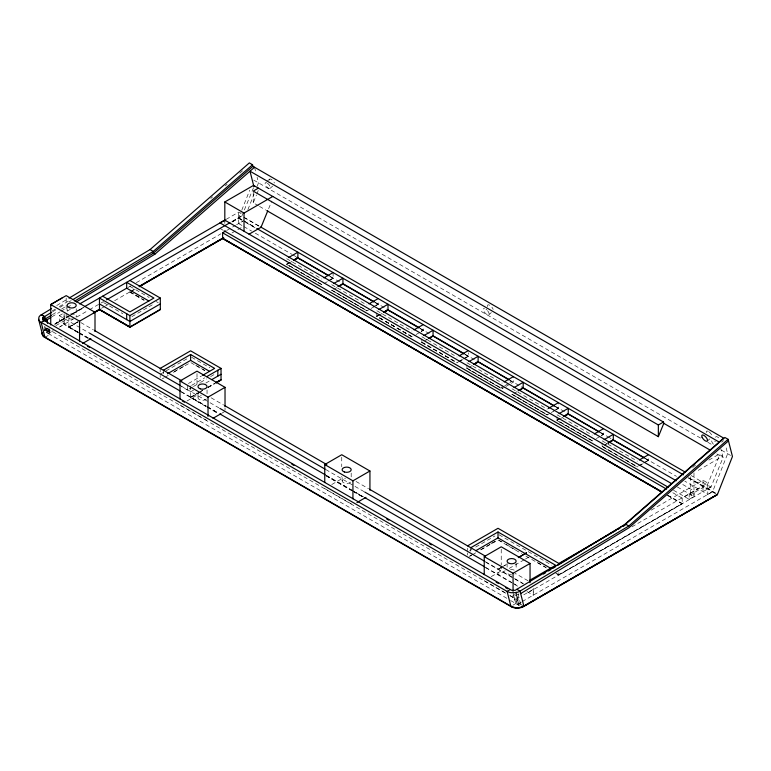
<?xml version="1.0" encoding="UTF-8"?>
<svg xmlns="http://www.w3.org/2000/svg" width="771" height="771" viewBox="0 0 771 771"><rect width="100%" height="100%" fill="white"/><g stroke="black" fill="none" stroke-linecap="round" stroke-linejoin="round"><path stroke-width="0.58" stroke-dasharray="3.85 2.89" d="M78.064 332.06L59.29 321.228L59.3 315.686L64.099 312.92L64.099 324.34L60.128 326.634M224.814 223.465L224.814 220.14M527.007 591.598L533.262 595.212L533.262 589.333L521.138 596.34M673.536 490.289L689.168 499.319L689.178 493.768M689.168 499.319L693.977 496.543L693.977 490.992L681.468 483.774M232.312 221.913L238.567 218.299L241.333 211.312M241.776 210.194L249.727 190.129M247.905 209.625L254.093 194.013M257.177 186.206L258.507 182.862L257.09 177.282M522.179 601.582L712.635 491.638L727.651 453.733L725.665 445.917M241.805 216.188L253.476 187.787M258.449 205.79L253.245 202.783L256.425 195.015M256.878 193.897L258.246 190.572M268.636 208.71L271.768 201.058M528.453 592.427L710.978 487.06L723.063 457.56L720.827 448.703M210.782 198.446L212.594 196.865M225.277 185.801L227.088 184.221M239.771 173.157L242.489 170.786M266.968 181.397L269.484 179.209M270.197 188.259L272.703 186.062M488.853 314.751L491.358 312.554M707.152 441.195L709.85 438.844M692.676 467.486L696.3 464.325M721.656 442.197L723.468 440.617M52.149 310.983L55.213 309.113M59.29 306.636L70.518 299.803M52.293 314.693L57.391 311.59M61.478 309.104L65.554 306.627M51.85 316.852L60.013 311.889M61.034 311.272L66.142 308.169M67.154 307.552L72.262 304.449M45.19 326.914L46.636 332.619L48.342 331.588L49.932 332.523L48.236 333.544L46.636 332.619L45.007 326.22M510.585 600.522L518.96 605.322L520.656 604.291L523.866 606.151M56.717 305.518L67.993 298.753M52.727 311.667L55.801 309.826M59.907 307.359L65.034 304.294M69.139 301.827L71.192 300.603M44.959 337.38L49.836 334.469L48.428 328.909M512.831 605.225L515.799 603.529L513.631 594.981M505.651 593.236L46.915 328.388L48.236 333.515L53.189 330.643M67.212 311.118L70.334 309.316M226.173 219.35L238.634 212.15L243.443 214.926M55.001 323.714L64.099 318.462L59.29 321.228M70.98 314.491L83.451 307.292M232.013 221.518L242.402 215.523M44.014 330.316A8.828 5.098 0 0 1 44.776 329.815L46.867 328.61M55.204 323.801L83.355 307.542M232.437 221.479L238.692 217.865L242.855 220.275M44.333 330.296A9.512 5.57 -1 0 1 45.132 329.747L47.224 328.552M54.5 324.35L68.031 316.534M69.072 315.937L83.644 307.523M231.811 221.961L241.863 216.121M44.014 330.682A8.828 5.098 0 0 1 44.776 330.181L47.908 328.379M55.194 324.167L83.326 307.928M55.878 325.613L66.181 319.666L66.181 312.448M44.265 326.326L45.142 329.757L49.942 332.532L53.064 330.73M59.309 327.126L88.443 310.299M89.484 309.701L103.574 301.538M127.986 287.467L130.588 285.945M136.313 282.658L220.978 233.767M226.78 230.404L235.521 225.363M236.562 224.766L243.434 220.785L238.644 223.561L238.634 212.15M78.073 321.69L68.898 326.981L78.237 332.368M68.898 327.106L78.257 321.709M101.493 308.294L104.538 306.54M105.55 305.952L108.383 304.314M114.619 300.719L130.203 291.717M131.234 291.12L134.356 289.318M231.984 232.948L242.402 226.944M68.898 316.833L68.898 327.357L78.073 322.056M130.935 291.544L135.098 289.135M131.889 316.63L147.907 307.378M148.909 306.81L153.911 303.919M289.742 262.342L286.687 264.106L321.912 284.807L286.687 264.472L286.667 260.906M289.723 262.477L286.667 264.241L321.892 284.576M288.72 263.296L292.787 260.945M160.185 374.263L188.587 357.869M328.012 280.914L333.101 277.984M331.067 279.285L333.101 278.109M323.945 283.632L328.012 281.29M329.034 280.702L333.101 278.35L333.101 272.558M174.381 371.612L185.541 365.175M162.218 378.889L164.242 377.713M165.254 377.125L168.3 375.371M173.369 372.441L190.61 362.495L204.807 370.687M333.766 289.327L336.821 287.564M188.413 383.524L201.52 375.959M191.622 385.375L204.729 377.809M192.451 387.071L187.411 389.981L187.411 385.288M193.454 386.493L199.506 382.994M200.518 382.416L206.561 378.918M210.599 376.595L214.627 374.263M193.656 390.078L190.61 391.832L181.484 386.56M205.828 383.052L209.876 380.71M199.737 391.986L190.61 397.248L206.233 406.269M200.749 391.398L202.783 390.222M207.852 387.302L213.933 383.785M190.61 397.373L199.737 392.111M200.749 391.523L202.783 390.348M207.852 387.428L214.955 383.322M190.61 385.963L190.61 397.624L200.749 391.764M207.852 387.668L214.955 383.572M187.006 400.978L197 395.195L197 392.796M373.068 306.945L378.166 303.996M376.132 305.297L378.166 304.121M366.957 310.838L331.732 290.127L366.957 310.838L370.013 309.075M371.034 308.487L375.111 306.135M376.123 305.547L378.166 304.372L378.166 300.796M379.852 314.385L376.797 316.149L412.022 336.86L415.077 335.096M379.852 314.51L376.797 316.274L412.022 336.609M378.831 315.339L382.908 312.987M222.029 413.111L225.026 411.377M421.188 331.193L423.221 330.017M421.197 331.318L423.231 330.142M416.099 334.508L420.166 332.156M421.188 331.569L423.221 330.393L423.231 326.817M424.917 340.406L426.951 339.23M421.862 338.961L421.862 342.536L424.917 340.772M425.929 340.184L427.963 339.009M459.121 361.329L462.176 359.565M463.198 358.978L468.286 356.038M460.142 360.867L457.087 362.63L421.862 342.295M466.253 357.339L468.296 356.154M459.121 361.695L463.198 359.344M464.209 358.756L468.286 356.404L468.296 352.829M468.961 367.381L473.028 365.03M331.752 484.545L341.746 478.772L341.746 476.372M509.862 382.397L511.905 381.221L509.862 382.763M466.927 364.982L466.927 368.557L500.707 388.054L503.762 386.29M504.774 385.702L508.85 383.351M466.927 368.307L502.152 388.651L505.207 386.878M506.229 386.29L510.306 383.939M511.318 383.351L513.361 382.175L513.361 376.634M514.026 393.393L517.071 391.629M553.318 411.01L558.406 408.081M556.383 409.372L558.426 408.196M547.217 414.914L511.983 394.203L547.217 414.914L550.272 413.15M551.284 412.562L555.351 410.211M556.373 409.623L558.406 408.447L558.426 402.645M560.103 418.46L557.048 420.214L592.282 440.925L595.328 439.162M560.112 418.576L557.048 420.34L592.282 440.684M557.048 417.015L557.048 420.59L560.103 418.826M561.124 418.239L563.158 417.063M601.447 435.384L603.471 434.092M596.349 438.574L600.416 436.232M601.438 435.644L603.471 434.468L603.491 430.883M605.168 444.472L607.201 443.296M604.146 445.436L607.201 443.672M469.616 550.571L471.65 549.405M475.707 547.063L494.972 535.932M490.915 543.7L494.972 541.358M469.616 556.122L473.673 553.78M480.776 549.675L491.927 543.237M492.948 542.649L494.972 541.483M469.616 556.363L471.65 555.187M472.662 554.609L475.707 552.846M480.776 549.925L497.006 540.558M638.359 465.983L642.426 463.641M643.448 463.053L648.536 460.114L644.46 462.831M646.512 461.405L648.556 460.229L648.556 456.904M639.381 465.771L643.448 463.419M505.13 570.771L498.018 574.858L498.018 569.306L501.063 567.552M502.075 566.964L507.145 564.044L504.118 565.808M498.037 569.316L503.106 566.396M491.233 576.631L501.227 570.858L501.227 566.049M509.168 568.42L524.405 559.64M525.398 559.052L528.453 557.298L530.487 558.474M708.867 460.094L719.131 454.158L722.726 456.239L696.03 471.65M651.158 510.161L702.998 480.237L707.807 483.012L707.778 494.433L684.841 481.191M631.96 526.795L707.807 483.012M672.804 492.717L682.181 498.133L702.998 486.115M693.977 472.835L693.977 496.871L690.382 494.799L707.383 484.988L719.468 455.488L719.131 454.158M509.978 595.52L513.062 597.303L519.056 593.843M509.824 595.646L516.078 599.26L520.126 596.927M558.879 574.742L682.19 503.55L667.599 495.127M707.778 488.853L711.007 486.983M555.785 573.325L558.879 575.108L682.19 503.916L682.181 498.133M521.35 602.084L517.38 604.377L514.749 594.133M707.778 494.433L712.635 491.638M46.636 332.619L48.65 333.776M45.132 329.747L48.342 331.588L47.455 328.128M516.946 604.156L518.96 605.322L515.77 592.774M253.698 180.086L700.54 438.082M707.836 442.294L713.05 445.301M721.386 450.119L732.45 456.509M716.808 453.946L723.063 457.56M259.49 206.387L265.735 209.991M243.954 217.326L259.586 226.346M691.192 475.553L710.978 487.06M243.829 217.355L258.998 226.115M243.906 220.872L255.374 227.503M689.303 478.02L716.423 493.681M238.644 217.981L255.76 227.908M688.619 477.808L717.464 494.413M238.567 218.299L244.821 221.913M245.872 222.52L255.259 227.937M688.137 477.856L717.338 494.722M238.634 223.571L242.807 225.97M243.848 226.578L251.645 231.078M255.317 233.199L291.804 254.266M292.739 254.806L295.977 256.676M330.383 276.538L342.941 283.786M375.053 302.203L388.006 309.797M420.041 328.301L431.105 334.681M465.173 354.246L478.136 361.84M509.698 380.064L523.191 387.852M555.303 406.278L568.256 413.873M600.358 432.3L607.423 436.482M607.693 436.646L611.355 438.757M645.231 458.321L676.504 476.372M329.998 276.558L333.101 278.35M375.053 302.579L378.166 304.372M420.118 328.591L423.221 330.393M465.173 354.612L468.286 356.404M509.853 380.411L511.905 381.587M555.303 406.654L558.406 408.447M600.358 432.676L603.471 434.468M645.423 458.687L648.536 460.48M286.667 258.69L321.892 279.035M331.732 284.711L366.957 305.046M376.797 310.723L412.022 331.067M421.862 336.744L457.087 357.079M466.927 362.765L502.152 383.1M511.983 388.777L547.217 409.122M557.048 414.798L592.282 435.133M602.112 440.819L637.347 461.154M677.295 486.915L693.977 496.543M421.862 342.17L457.087 362.871M466.927 368.181L500.707 388.054M602.112 446.236L637.347 466.947M331.732 290.253L366.957 310.597M511.983 394.328L547.217 414.663M602.112 446.361L637.347 466.696M412.022 336.86L376.797 316.515L376.797 312.949M421.862 342.536L456.046 362.274M557.048 420.59L592.282 440.925M636.306 466.349L602.112 446.602L602.112 443.036M220.005 228.447L223.127 230.25M667.59 495.252L682.181 503.675M667.599 495.493L682.19 503.916M129.894 286.349L149.16 297.471M156.253 301.577L158.286 302.743M129.894 291.775L141.045 298.213M129.894 291.901L144.09 300.092M129.894 292.142L144.09 300.343M103.68 302.646L122.83 313.71M191.622 357.281L209.876 367.825M499.03 534.766L551.66 565.153M195.68 365.175L204.807 370.446M499.049 540.192L502.143 541.984M506.133 544.413L515.259 549.675M537.58 562.57L545.695 567.254M556.816 573.547L558.879 574.867M498.018 539.97L521.745 553.665M525.87 556.045L546.504 567.957M80.782 322.548L93.291 329.766M211.1 397.788L223.609 405.016M356.019 481.461L368.528 488.679M528.039 580.775L515.529 573.557A4.53 2.612 0 0 1 514.826 574.106M59.3 315.686L89.118 332.908M180.867 385.885L218.81 407.782M325.786 469.549L364.77 492.052M485.296 561.645L523.239 583.551M485.846 562.281L523.384 583.955M79.105 332.667L88.482 338.084M181.272 391.658L206.291 406.105M207.341 406.702L218.81 413.333M326.191 475.331L363.719 496.996M485.701 567.427L511.771 582.481M512.811 583.078L518.025 586.085M79.278 332.976L88.607 338.363M207.274 406.866L218.723 413.487M325.979 475.408L352.01 490.433M353.051 491.031L363.469 497.044M77.649 332.156L64.099 324.34L64.099 312.92M78.69 332.764L88.077 338.18M180.867 391.755L205.896 406.201M206.936 406.799L218.405 413.42M325.786 475.418L351.855 490.472M352.896 491.069L363.324 497.093M485.306 567.514L517.63 586.182M68.898 327.357L78.237 332.744M79.278 333.342L87.576 338.132M190.61 397.624L206.233 406.635M207.274 407.242L217.682 413.256M325.979 475.774L352.01 490.799M353.051 491.406L363.469 497.42M180 405.016L208.025 421.197M324.755 488.592L352.935 504.86M484.236 580.669L505.853 593.15M521.948 605.052L519.056 603.385L516.069 591.617M48.236 333.515L506.952 598.354M48.477 329.14L49.836 334.469M518.025 593.911L520.656 604.291L519.056 603.385L517.36 604.397L516.078 599.26M515.972 593.603L518.96 605.322M512.927 592.35L515.751 603.471M254.536 167.24L255.953 172.82M48.843 328.244L49.942 332.532M46.79 327.839L48.236 333.544M702.998 480.237L702.998 491.667M690.382 476.767L690.382 494.799M558.879 572.651L558.879 575.108M533.262 588.35L533.262 595.212M516.146 563.379L516.146 570.039M513.062 594.904L513.062 597.303M507.096 563.379L507.096 567.813M502.152 385.317L502.152 388.651M501.227 549.222L501.227 564.844M470.792 547.709L470.792 551.236M467.592 548.22L467.592 550.571M467.592 552.855L467.592 555.072M351.19 473.047L351.19 477.49M342.131 477.49L342.131 480.815M341.746 457.136L341.746 466.754M253.245 192.268L253.245 202.783M225.026 407.772L225.026 410.182M207.042 389.904L207.042 394.347M197.983 393.229L197.983 397.672M197 373.569L197 384.382M163.394 370.244L163.394 373.762M160.185 368.393L160.185 371.921M160.185 375.371L160.185 377.597M76.223 308.718L76.223 316.486M67.164 308.718L67.164 310.935M66.181 298.03L66.181 304.044M66.181 305.239L66.181 311.253M70.527 313.961A4.53 2.612 0 0 1 76.069 317.16M72.869 319.011A4.53 2.612 0 0 1 67.318 315.811M206.435 398.983A4.53 2.612 0 0 1 198.918 399.262A4.53 2.612 0 0 1 201.337 395.147M350.583 482.126A4.53 2.612 0 0 1 343.076 482.405A4.53 2.612 0 0 1 345.495 478.29M511.626 574.867A4.53 2.612 0 0 1 507.096 572.255M510.45 569.73A4.53 2.612 0 0 1 514.826 570.405M269.301 180.135A3.643 1.523 48.9 0 1 271.257 179.364A3.643 1.523 48.9 0 1 274.389 183.006M715.565 437.311A3.739 1.561 48.9 0 1 719.873 439.123M706.342 432.656A3.971 1.658 48.9 0 1 708.366 431.423M709.118 431.924A3.971 1.658 48.9 0 1 711.922 435.76M713.426 444.25A3.739 1.561 48.9 0 1 712.192 440.048M714.678 441.089A3.739 1.561 48.9 0 1 715.372 441.754M267.412 183.228A3.643 1.523 48.9 0 1 270.274 188.143A3.643 1.523 48.9 0 1 265.937 185.695A3.643 1.523 48.9 0 1 266.737 182.852M487.619 306.646A4.028 1.677 48.9 0 1 489.44 305.123A4.028 1.677 48.9 0 1 493.18 309.441M487.503 310.626A4.028 1.677 48.9 0 1 488.583 314.886A4.028 1.677 48.9 0 1 484.092 311.667A4.028 1.677 48.9 0 1 484.574 308.525M486.009 309.238A4.028 1.677 48.9 0 1 486.771 309.875"/><path stroke-width="1.16" d="M42.791 319.878L42.829 317.604L51.696 312.284M42.472 332.841L42.636 335A8.876 5.224 -1 0 0 44.959 337.38L41.152 322.384A8.876 5.224 -1 0 1 38.829 320.004L38.897 317.209A9.474 5.58 -1 0 1 40.526 315.281L51.59 308.593M267.739 210.897L261.022 227.281L249.023 234.211M266.776 210.599L658.357 436.665L663.812 423.346L663.474 422.026L253.563 185.368L224.814 201.963L224.814 221.2M69.024 298.146L150.056 249.573L249.341 162.903L252.541 164.753L252.936 166.314L723.68 438.111L624.047 525.041L557.712 565.374M252.541 164.753L153.256 251.423L73.245 299.37M252.936 166.314L153.304 253.254L74.739 301.037M76.339 301.962L154.904 254.17L254.536 167.24M510.277 589.468L511.877 590.393L515.153 590.316L625.599 524.145L724.885 437.475L728.084 439.316L732.45 456.509L717.338 494.722L523.557 606.604A8.828 5.098 0 0 1 511.067 606.604L44.776 337.399A8.828 5.098 0 0 1 42.492 332.474M51.272 315.31L43.455 320.071L510.315 589.526L507.067 591.386A8.876 5.224 -1 0 0 511.154 592.706L515.905 592.62A9.474 5.58 -1 0 0 519.143 591.627L628.808 525.995L728.084 439.316M728.489 440.877L628.847 527.817L520.676 593.583M45.055 320.996L50.838 317.479M543.42 574.058L545.463 572.824M548.528 570.954L550.571 569.721M552.605 568.478L555.669 566.618M61.94 298.078L50.732 304.555L50.732 324.986M258.362 188.143L253.245 191.102L658.357 424.985L663.474 422.026M79.683 303.919L225.132 219.947M244.021 231.088L244.021 213.056L272.78 196.46M84.482 306.694L229.931 222.723M106.562 299.823L126.849 288.103M662.395 492.486L222.636 238.596L222.617 232.803L225.739 231.001M93.349 312.862L99.469 309.335L129.894 326.904M139.272 286.359L222.636 238.22L662.395 492.12M93.84 312.718L100.066 309.113M139.551 286.32L223.696 237.738M95.006 331.501L95.006 312.274L66.181 295.63L50.732 304.555L79.558 321.189L99.469 309.711L129.894 327.27L160.31 309.711L160.31 298.04L129.894 280.48M139.272 286.725L222.636 238.596M99.469 309.711L99.469 298.04L129.894 315.609L160.31 298.04M82.642 343.442L90.891 338.681M160.31 303.919L129.894 321.478L99.469 303.919M160.31 309.335L129.894 327.029L99.469 309.46M288.701 257.514L297.876 252.223L297.876 258.015L293.809 260.357M293.809 259.991L297.876 257.639M293.799 260.116L297.876 257.765M160.185 368.393L190.61 350.824L221.036 368.393L221.036 380.055L215.967 382.985M163.394 370.244L190.61 354.525L214.627 368.393L202.532 375.381M323.936 277.849L333.101 272.558M167.423 373.79L190.61 360.394L209.625 371.381M333.766 283.535L342.941 278.235L342.931 284.027L338.864 286.388M337.843 286.6L342.931 283.661L374.166 301.818M180 399.012L180 380.98L197 371.159L225.026 387.341L225.026 406.568M206.744 376.643L221.036 368.393M211.784 379.611L221.036 374.263M215.967 382.609L221.036 379.689M215.967 382.744L221.036 379.814M368.991 303.87L378.166 298.579M180 380.98L208.025 397.161L225.026 387.341M378.831 309.547L388.006 304.256L387.996 310.048L383.919 312.4M383.919 312.033L387.996 309.682M383.929 312.159L388.006 309.797M213.027 418.306L221.026 413.69M414.056 329.892L423.231 324.591M423.896 335.568L433.071 330.277L433.061 336.069L428.984 338.421M428.994 338.17L433.061 335.703M459.121 355.903L468.296 350.612M468.961 361.589L478.136 356.289L478.136 361.84L474.059 364.191M474.049 364.066L478.116 361.715L508.831 379.824M474.049 364.442L478.116 362.091M324.755 482.579L324.755 464.556L341.746 454.736L369.935 471.004L369.935 490.24M504.186 381.924L513.361 376.634M514.026 387.601L523.191 382.31L523.181 388.112L519.114 390.454M324.755 464.556L352.935 480.825L369.935 471.004M518.102 390.801L523.181 387.736M356.934 502.547L365.936 497.353M548.229 408.534L558.426 402.645M559.091 413.622L568.256 408.322L568.246 414.123L564.17 416.475M564.17 416.109L568.246 413.757M564.179 416.224L568.256 413.873M594.316 433.957L603.491 428.666M604.156 439.634L613.321 434.343L613.302 440.145L608.223 443.084M608.223 442.708L613.302 439.778L608.232 442.833M467.592 545.868L498.018 528.299L558.879 563.437L615.904 530.515M470.792 547.709L498.018 532L555.679 565.288L529.465 580.418M475.832 550.687L498.018 537.879L551.564 568.786M639.381 459.979L648.556 454.678M484.236 574.655L484.236 556.633L501.227 546.812L530.053 563.456L530.053 582.683M484.236 556.633L513.062 573.267L530.053 563.456M617.976 529.32L620.048 528.125M623.161 526.323L625.233 525.128M42.27 332.754A8.828 5.098 0 0 0 44.776 337.023L511.067 606.237A8.828 5.098 0 0 0 523.557 606.237L717.464 494.413M43.648 320.9L42.829 317.604L42.752 319.541L44.352 320.466L41.152 322.384L507.116 591.444L510.922 606.44A8.876 5.224 -1 0 0 514.961 607.712L519.712 607.625A9.512 5.609 -0.7 0 0 523.866 606.151L717.435 494.413M719.15 442.062L250.006 171.191L253.919 186.688M663.638 423.25L710.554 450.341M224.814 201.963L244.021 213.056M260.627 226.953L684.937 471.939M256.782 228.495L683.482 474.849M297.018 257.273L329.342 275.931M387.726 309.643L419.077 327.627M432.55 335.52L464.142 353.648M477.384 361.406L508.831 379.448M522.208 387.293L554.532 405.951M568.082 413.776L599.356 431.837M612.906 439.653L644.392 457.723M297.876 258.015L327.926 275.363M342.931 284.027L374.022 301.972M387.996 310.048L419.077 327.993M433.061 336.069L464.142 354.014M523.181 388.112L554.262 406.057M568.246 414.123L599.327 432.068M613.302 440.145L644.392 458.09M676.254 480.757L224.814 220.14L220.005 222.896L671.454 483.533M224.178 230.857L668.322 487.282M222.617 232.803L666.549 489.103M222.617 238.355L662.376 492.245M150.056 249.573L153.256 251.423L153.304 253.254L154.904 254.17M625.599 524.145L628.808 525.995M148.87 301.008L126.685 288.2L126.685 282.331L153.911 298.04L129.894 311.908L102.668 296.199M94.332 330.374L181.908 380.932M224.66 405.613L326.827 464.605M369.569 489.286L485.296 556.093M89.532 333.139L180.231 385.51M219.851 408.379L325.15 469.182M364.77 492.052L484.66 561.278M89.523 338.691L180.231 391.061M219.851 413.931L325.15 474.724M364.77 497.603L484.66 566.83M516.859 589.304L520.059 591.145L523.866 606.16M47.619 323.386L46.752 319.955L45.152 319.04L44.516 316.582L41.326 314.741L44.516 316.582L45.412 320.052M87.489 346.227L89.581 347.432M182.361 400.997L184.442 402.202M291.814 464.19L293.896 465.395M386.676 518.96L388.767 520.155M429.418 543.632L431.5 544.837M496.138 582.153L498.22 583.348M505.516 587.569L507.607 588.774M38.608 319.31L42.424 334.315M46.752 319.955L46.944 320.765M658.357 424.985L658.357 436.665M513.062 573.267L513.062 591.299M498.018 532L498.018 537.879M352.935 480.825L352.935 498.847M217.836 370.244L217.836 376.113M208.025 397.161L208.025 416.388M190.61 354.525L190.61 360.394M129.894 315.609L129.894 327.27M126.685 313.758L126.685 319.637M79.558 321.189L79.558 341.62M526.41 552.913L518.295 557.597L526.429 552.923M69.429 307.658A4.53 2.612 0 0 0 76.223 305.393A4.53 2.612 0 0 0 69.429 303.128A4.53 2.612 0 0 0 69.429 307.658M200.248 388.844A4.53 2.612 0 0 0 207.042 386.579A4.53 2.612 0 0 0 200.248 384.315A4.53 2.612 0 0 0 200.248 388.844M344.396 471.987A4.53 2.612 0 0 0 351.19 469.722A4.53 2.612 0 0 0 344.396 467.457A4.53 2.612 0 0 0 344.396 471.987M509.361 563.428A4.53 2.612 0 0 0 516.146 561.163A4.53 2.612 0 0 0 509.361 558.898A4.53 2.612 0 0 0 509.361 563.428M702.14 437.35A3.971 1.658 48.9 0 0 707.152 441.195A3.971 1.658 48.9 0 0 704.617 435.846A3.971 1.658 48.9 0 0 702.14 437.35"/></g></svg>
